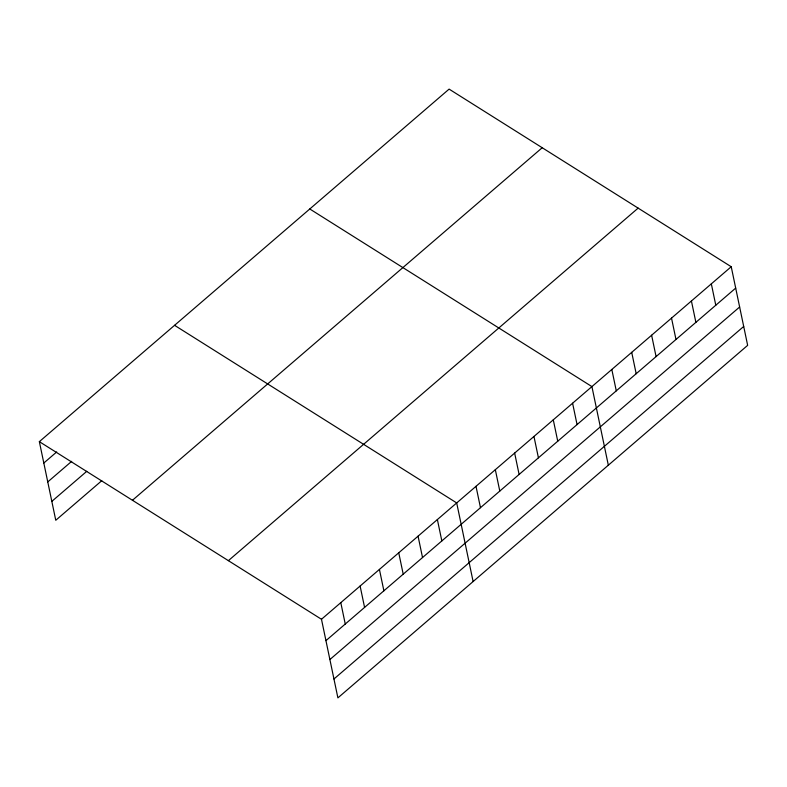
<?xml version="1.0" encoding="UTF-8"?>
<svg xmlns="http://www.w3.org/2000/svg" width="787" height="787" viewBox="0 0 787 787"><rect width="100%" height="100%" fill="white"/><g stroke="black" fill="none" stroke-linecap="round" stroke-linejoin="round"><path stroke-width="1.18" d="M39.35 441.655L449.102 89.118L731.231 266.734L747.65 345.345L337.898 697.882L321.48 619.271L39.35 441.655L55.769 520.266L101.769 480.7M43.816 463.031L56.694 451.954M47.761 481.919L71.676 461.339M51.824 501.378L86.777 471.305M132.452 500.276L542.204 147.73M228.378 560.659L638.129 208.122M321.48 619.271L731.231 266.734M325.946 640.648L735.697 288.101M329.891 659.536L739.642 306.989M333.954 678.994L743.705 326.457M309.783 208.978L591.913 386.594L608.331 465.206M174.566 325.316L456.696 502.932L473.115 581.544M711.33 283.851L715.786 305.228M691.419 300.978L695.885 322.355M671.518 318.105L675.984 339.472M651.616 335.223L656.083 356.6M631.715 352.35L636.181 373.727M611.814 369.467L616.28 390.844M572.592 403.219L577.058 424.587M553.281 419.835L557.747 441.212M533.96 436.451L538.426 457.827M514.649 453.076L519.115 474.453M495.328 469.691L499.794 491.068M476.007 486.317L480.473 507.694M437.375 519.558L441.841 540.925M418.064 536.173L422.53 557.55M398.743 552.799L403.21 574.166M379.423 569.414L383.889 590.791M360.112 586.03L364.578 607.407M340.791 602.655L345.257 624.032"/></g></svg>
